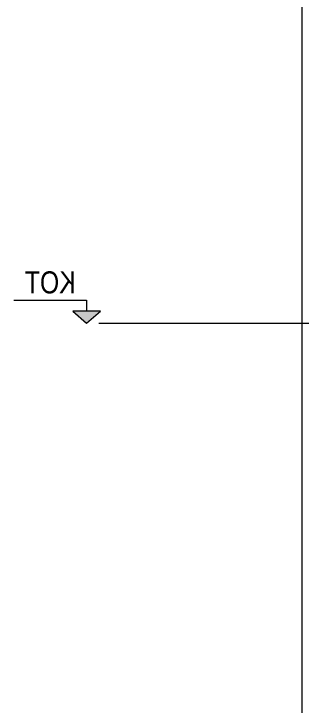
# Model space of a CAD drawing. Header units: millimetres. Extents: x 43168.9 to 43194.6, y -25545.1 to -25543.4.
# Drawn here: x 43181.2859 to 43181.3628, y -25544.4085 to -25544.2242 of the extents above; entities that cross this region are included whole.
import ezdxf
from ezdxf.enums import TextEntityAlignment as Align

# ---------------------------------------------------------------- set-up
doc = ezdxf.new("R2010")
doc.units = ezdxf.units.MM
doc.header["$LTSCALE"] = 200
doc.linetypes.add('kesit_$0$HIDDEN2', pattern=[0.1875, 0.125, -0.0625])
doc.layers.add('kesit_$0$izd-alt_sgh', color=8, linetype='kesit_$0$HIDDEN2')
doc.layers.add('siva_sgh', color=145, linetype='Continuous')
doc.styles.add('kesit_$0$text2', font='arial.ttf')

msp = doc.modelspace()

# ---------------------------------------------------------------- hatches: boundary and pattern name
msp.add_hatch(color=256).paths.add_polyline_path([(43181.30166, -25544.30332), (43181.30901, -25544.30332), (43181.30533, -25544.30656)])

# ---------------------------------------------------------------- linework, layer by layer
at = {"color": 0, "linetype": 'ByBlock'}
for p, q in [((43181.28593, -25544.30038), (43181.30533, -25544.30038)), ((43181.30533, -25544.30038), (43181.30533, -25544.30332))]:
    msp.add_line(p, q, dxfattribs=at)
for p, q in [((43181.30901, -25544.30332), (43181.30166, -25544.30332)), ((43181.30166, -25544.30332), (43181.30533, -25544.30656)), ((43181.30533, -25544.30656), (43181.30901, -25544.30332))]:
    msp.add_line(p, q)
at = {"layer": 'kesit_$0$izd-alt_sgh'}
msp.add_line((43181.30862, -25544.30656), (43182.76331, -25544.30656), dxfattribs=at)
at = {"layer": 'siva_sgh'}
msp.add_line((43181.36264, -25543.73701), (43181.36264, -25544.46255), dxfattribs=at)

# ---------------------------------------------------------------- texts
at = {"color": 0, "linetype": 'ByBlock', "style": 'kesit_$0$text2', "text_generation_flag": 2, "width": 0.8}
msp.add_attdef('KOT', text='+0.00', height=0.00588, dxfattribs=at).set_placement((43181.28888, -25544.30038), align=Align.BOTTOM_RIGHT)

doc.saveas('drawing.dxf')
